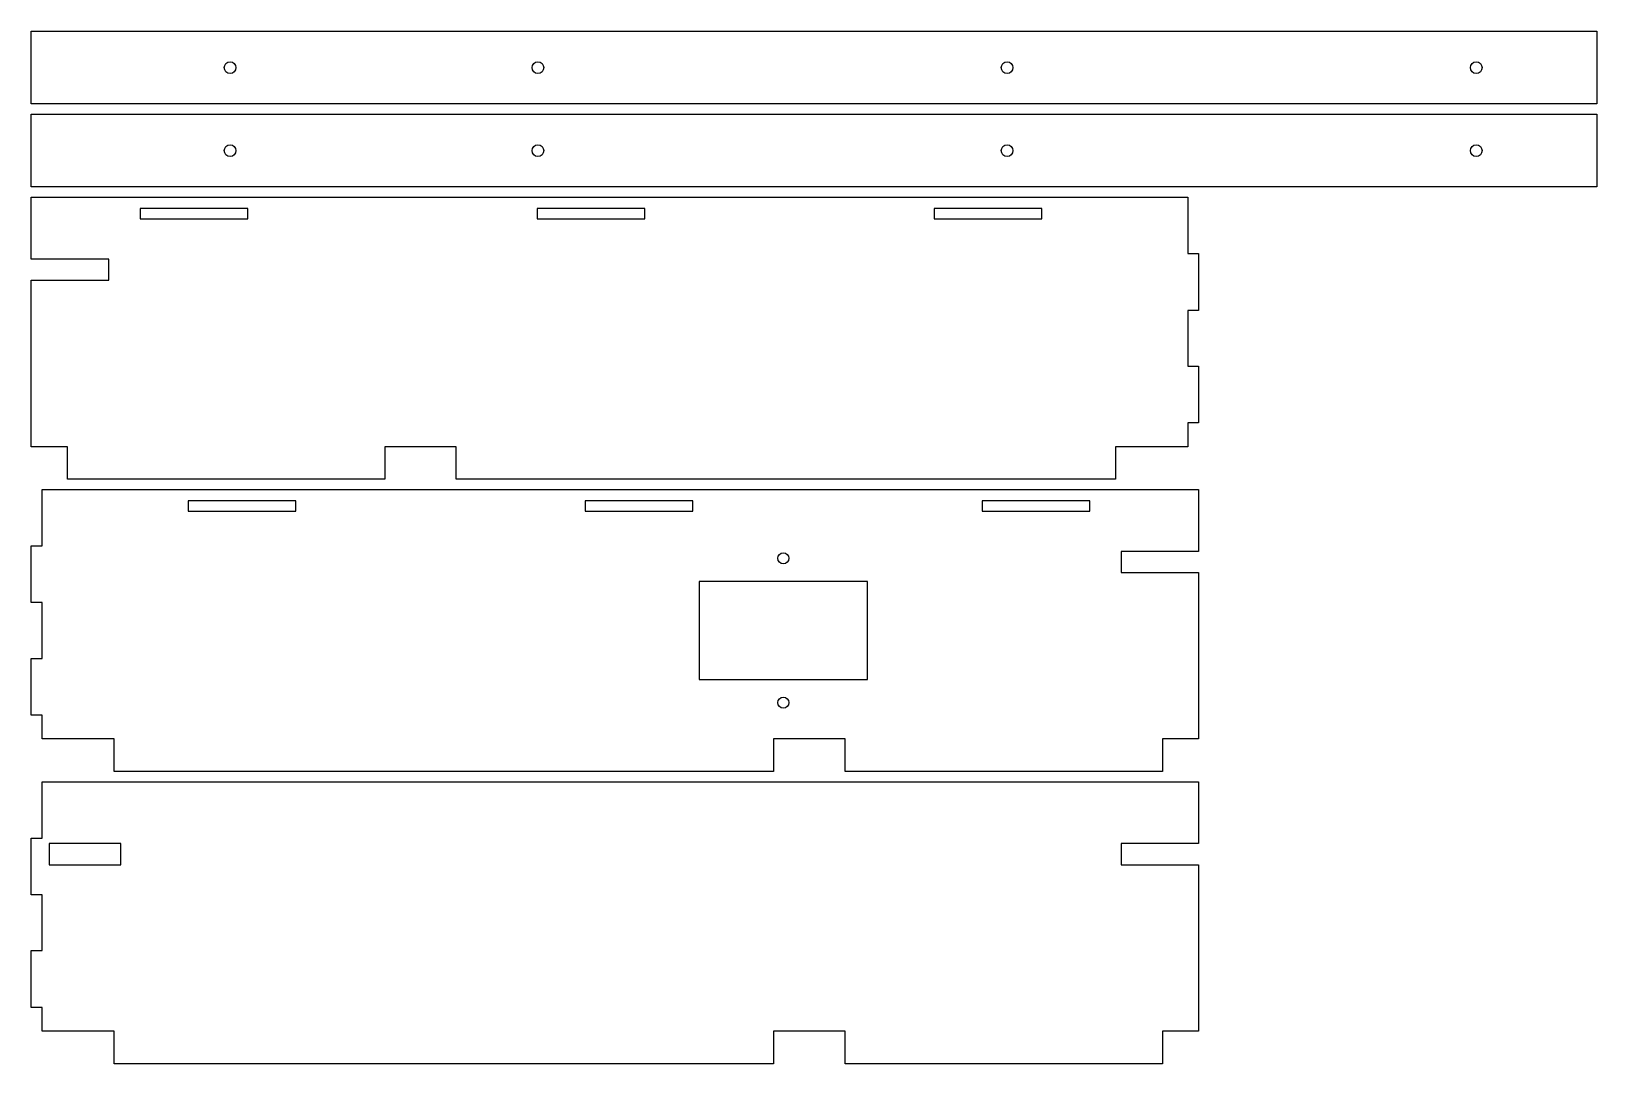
# Model space of a CAD drawing. Header units: millimetres. Extents: x 4 to 438, y 4 to 290.
import ezdxf

# ---------------------------------------------------------------- set-up
doc = ezdxf.new("R2010")
doc.units = ezdxf.units.MM
doc.layers.add('CUT', color=1, linetype='Continuous')

msp = doc.modelspace()

# ---------------------------------------------------------------- linework, layer by layer
at = {"layer": 'CUT'}
for points in [[(3.925, 269.925), (3.925, 290.075), (437.675, 290.075), (437.675, 269.925)], [(3.925, 246.925), (3.925, 267.075), (437.675, 267.075), (437.675, 246.925)], [(25.425, 221.075), (25.425, 226.925), (3.925, 226.925), (3.925, 244.075), (324.375, 244.075), (324.375, 228.475), (327.375, 228.475), (327.375, 212.725), (324.375, 212.725), (324.375, 197.275), (327.375, 197.275), (327.375, 181.525), (324.375, 181.525), (324.375, 174.925), (304.375, 174.925), (304.375, 165.925), (121.6917, 165.925), (121.6917, 174.925), (101.8417, 174.925), (101.8417, 165.925), (13.925, 165.925), (13.925, 174.925), (3.925, 174.925), (3.925, 221.075)], [(34.075, 238.075), (63.925, 238.075), (63.925, 240.925), (34.075, 240.925)], [(144.075, 240.925), (144.075, 238.075), (173.925, 238.075), (173.925, 240.925)], [(254.075, 240.925), (254.075, 238.075), (283.925, 238.075), (283.925, 240.925)], [(305.875, 140.075), (327.375, 140.075), (327.375, 93.925), (317.375, 93.925), (317.375, 84.925), (229.4583, 84.925), (229.4583, 93.925), (209.6083, 93.925), (209.6083, 84.925), (26.925, 84.925), (26.925, 93.925), (6.925, 93.925), (6.925, 100.525), (3.925, 100.525), (3.925, 116.275), (6.925, 116.275), (6.925, 131.725), (3.925, 131.725), (3.925, 147.475), (6.925, 147.475), (6.925, 163.075), (327.375, 163.075), (327.375, 145.925), (305.875, 145.925)], [(77.225, 157.075), (77.225, 159.925), (47.375, 159.925), (47.375, 157.075)], [(157.375, 157.075), (187.225, 157.075), (187.225, 159.925), (157.375, 159.925)], [(267.375, 157.075), (297.225, 157.075), (297.225, 159.925), (267.375, 159.925)], [(235.6, 137.55), (189, 137.55), (189, 110.45), (235.6, 110.45)], [(305.875, 59.075), (327.375, 59.075), (327.375, 12.925), (317.375, 12.925), (317.375, 3.925), (229.4583, 3.925), (229.4583, 12.925), (209.6083, 12.925), (209.6083, 3.925), (26.925, 3.925), (26.925, 12.925), (6.925, 12.925), (6.925, 19.525), (3.925, 19.525), (3.925, 35.275), (6.925, 35.275), (6.925, 50.725), (3.925, 50.725), (3.925, 66.475), (6.925, 66.475), (6.925, 82.075), (327.375, 82.075), (327.375, 64.925), (305.875, 64.925)], [(28.725, 59.075), (28.725, 64.925), (8.875, 64.925), (8.875, 59.075)]]:
    msp.add_lwpolyline(points, close=True, dxfattribs=at)
for centre, radius in [((59, 280), 1.625), ((144.3, 280), 1.625), ((274.3, 280), 1.625), ((404.3, 280), 1.625), ((59, 257), 1.625), ((144.3, 257), 1.625), ((274.3, 257), 1.625), ((404.3, 257), 1.625), ((212.3, 144), 1.525), ((212.3, 104), 1.525)]:
    msp.add_circle(centre, radius, dxfattribs=at)

doc.saveas('drawing.dxf')
